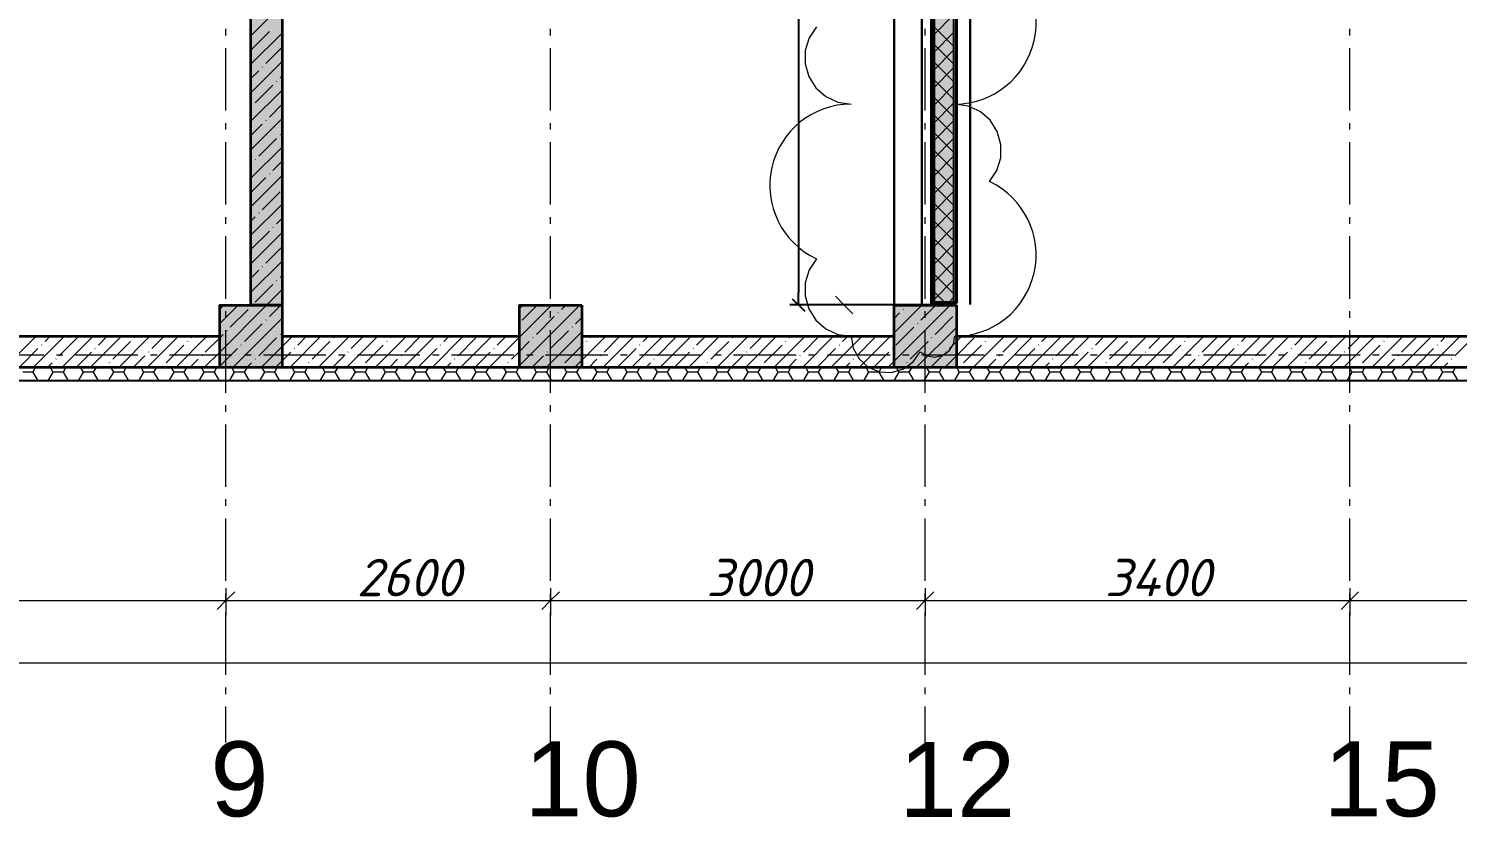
# Model space of a CAD drawing. Header units: millimetres. Extents: x -81576 to 1046824, y -248937 to 691537.
# Drawn here: x 111814 to 123257, y 532220 to 538534 of the extents above; entities that cross this region are included whole.
import ezdxf

# ---------------------------------------------------------------- set-up
doc = ezdxf.new("R2010")
doc.units = ezdxf.units.MM
for name, color, linetype, lineweight in [('0)', 6, 'Continuous', 30), ('0) расчет', 172, 'Continuous', 30), ('0) факт', 80, 'Continuous', 30), ('0.2) Шпаклевка подвала и баз и фин', 5, 'Continuous', 30)]:
    doc.layers.add(name, color=color, linetype=linetype, lineweight=lineweight)
doc.layers.add('PDF _Геометрия', color=7, linetype='Continuous', true_color=0x1d1d1d)
doc.layers.add('PDF _Сплошная заливка', color=7, linetype='Continuous', true_color=0xffffff)
doc.layers.add('PDF _Текст', color=7, linetype='Continuous')
doc.styles.add('PDF ArialMT', font='arial.ttf')
doc.styles.add('PDF ISOCPEUR Italic', font='isocpeui.ttf')
doc.styles.add('СПДС', font='isocpeur.ttf', dxfattribs={"width": 0.9})
doc.dimstyles.new('Размера А3', dxfattribs={"dimtxt": 200, "dimasz": 100, "dimexe": 70, "dimexo": 100, "dimgap": 20, "dimtad": 1, "dimdec": 0, "dimrnd": 10, "dimzin": 0, "dimdsep": 46, "dimtxsty": 'СПДС', "dimblk": 'ARROWHEAD_6', "dimcen": 1, "dimclrd": 256, "dimclre": 256, "dimclrt": 256, "dimazin": 0, "dimtfac": 1, "dimtdec": 0, "dimtmove": 2, "dimatfit": 3, "dimfxl": 1, "dimtolj": 1, "dimtzin": 0, "dimarcsym": 0})

# ---------------------------------------------------------------- blocks, each defined once
blk = doc.blocks.new('ARROWHEAD_6')
at = {"color": 0, "linetype": 'Continuous'}
for p, q in [((0, 0), (-1, 0)), ((-0.5, -0.5), (0.5, 0.5))]:
    blk.add_line(p, q, dxfattribs=at)
blk = doc.blocks.new('*D2400')
at = {"lineweight": -2, "transparency": 16777216}
for p, q in [((119144, 543322), (117910, 543322)), ((117980, 543222), (117980, 536422)), ((119144, 536322), (117910, 536322))]:
    blk.add_line(p, q, dxfattribs=at)
at = {"layer": 'Defpoints', "color": 0, "transparency": 16777216}
for p in [(119244, 543322), (117980, 536322), (119244, 536322)]:
    blk.add_point(p, dxfattribs=at)
at = {"lineweight": -2, "transparency": 16777216, "xscale": 100, "yscale": 100, "zscale": 100}
for p, rotation in [((117980, 543322), 90), ((117980, 536322), 270)]:
    blk.add_blockref('ARROWHEAD_6', p, dxfattribs=dict(at, rotation=rotation))
at = {"transparency": 16777216, "insert": (117860, 539822), "char_height": 200, "attachment_point": 5, "rotation": 90, "style": 'СПДС'}
blk.add_mtext('\\A1;7000', dxfattribs=at)

msp = doc.modelspace()

# ---------------------------------------------------------------- hatches: boundary and pattern name
at = {"layer": '0)', "transparency": 33554559}
for points in [[(119044.5, 536341.5), (119057, 536341.5), (119057, 543301.5), (119044.5, 543301.5)], [(119057, 536341.5), (119069.5, 536341.5), (119069.5, 543301.5), (119057, 543301.5)], [(119219.5, 536341.5), (119219.5, 543301.5), (119069.5, 543301.5), (119069.5, 536341.5)], [(119232, 536341.5), (119232, 543301.5), (119219.5, 543301.5), (119219.5, 536341.5)], [(119244.5, 536341.5), (119244.5, 543301.5), (119232, 543301.5), (119232, 536341.5)]]:
    msp.add_hatch(color=256, dxfattribs=at).paths.add_polyline_path(points)
at = {"layer": 'PDF _Сплошная заливка', "true_color": 0x636466, "transparency": 33554559}
for points in [[(113844.5, 536321.5), (113844.5, 543321.5), (113594.5, 543321.5), (113594.5, 536321.5)], [(113344.5, 535821.5), (113844.5, 535821.5), (113844.5, 536321.5), (113344.5, 536321.5)], [(115744.5, 535821.5), (116244.5, 535821.5), (116244.5, 536321.5), (115744.5, 536321.5)], [(118744.5, 535821.5), (119244.5, 535821.5), (119244.5, 536321.5), (118744.5, 536321.5)]]:
    msp.add_hatch(color=251, dxfattribs=at).paths.add_polyline_path(points)

# ---------------------------------------------------------------- linework, layer by layer
at = {"layer": '0)', "lineweight": 40}
msp.add_lwpolyline([(119044.5, 543301.5), (119244.5, 543301.5), (119244.5, 536341.5), (119044.5, 536341.5)], close=True, dxfattribs=at)
at = {"layer": '0)', "lineweight": 9}
for points in [[(119057, 543301.5), (119057, 536341.5)], [(119069.5, 543301.5), (119069.5, 536341.5)], [(119219.5, 543301.5), (119219.5, 536341.5)], [(119232, 543301.5), (119232, 536341.5)]]:
    msp.add_lwpolyline(points, dxfattribs=at)
at = {"layer": '0) расчет'}
msp.add_lwpolyline([(118744.5, 543321.5), (118744.5, 536321.5)], dxfattribs=at)
at = {"layer": '0) расчет', "color": 1, "lineweight": 9}
msp.add_lwpolyline([(118123.5, 538549.3), (118064.6, 538460.6), (118033.3, 538358.8), (118032.2, 538252.3), (118061.3, 538149.8), (118118.3, 538059.8), (118198.4, 537989.7), (118295.2, 537945.1), (118400.6, 537929.9, 0.8010892), (118123.5, 536691), (118064.6, 536602.2), (118033.3, 536500.4), (118032.2, 536393.9), (118061.3, 536291.5), (118118.3, 536201.5), (118198.4, 536131.3), (118295.2, 536086.8), (118400.6, 536071.5), (118417, 535975.1), (118464.5, 535889.6), (118537.6, 535824.6), (118628.1, 535787.6), (118725.7, 535782.6), (118819.5, 535810.2), (118898.9, 535867.4), (118954.8, 535947.6), (119009.3, 535915.1), (119071.9, 535905.4), (119133.6, 535919.7), (119185.4, 535956.2), (119219.9, 536009.3), (119232, 536071.5, 0.8010892), (119509, 537310.4), (119567.9, 537399.2), (119599.2, 537501), (119600.4, 537607.5), (119571.3, 537709.9), (119514.3, 537799.9), (119434.1, 537870.1), (119337.4, 537914.6), (119232, 537929.9, 0.8010892), (119509, 539168.8)], format="xyb", dxfattribs=at)
at = {"layer": '0) факт'}
msp.add_lwpolyline([(118744.5, 543321.5), (118744.5, 536321.5)], dxfattribs=at)
at = {"layer": '0.2) Шпаклевка подвала и баз и фин'}
for points in [[(118966.8, 543321.5), (118966.8, 536321.5)], [(119354.5, 543325.5), (119354.5, 536325.5)]]:
    msp.add_lwpolyline(points, dxfattribs=at)
at = {"layer": 'PDF _Геометрия', "color": 7, "lineweight": 13}
for points in [[(175144.5, 535711.5), (96494.5, 535711.5), (96384.5, 535711.5), (96384.5, 585471.6), (96384.5, 585581.6), (122494.5, 585581.6), (122604.5, 585581.6), (122604.5, 547331.5), (173334.5, 547331.5)], [(96392.5, 555781.6), (96392.5, 535719.5), (175144.5, 535719.5)]]:
    msp.add_lwpolyline(points, dxfattribs=at)
at = {"layer": 'PDF _Геометрия', "color": 7, "lineweight": 9}
for points in [[(96492.5, 555781.6), (96492.5, 535819.5), (175144.5, 535819.5)], [(96494.5, 555781.6), (96494.5, 535821.5), (175144.5, 535821.5)], [(113394.5, 538478.2), (113394.5, 538531.1)], [(115994.5, 538478.2), (115994.5, 538531.1)], [(118994.5, 538478.2), (118994.5, 538531.1)], [(122394.5, 538478.2), (122394.5, 538531.1)], [(113394.5, 537878.2), (113394.5, 538378.2)], [(115994.5, 537878.2), (115994.5, 538378.2)], [(118994.5, 537878.2), (118994.5, 538378.2)], [(122394.5, 537878.2), (122394.5, 538378.2)], [(113394.5, 537725.3), (113394.5, 537778.2)], [(115994.5, 537725.3), (115994.5, 537778.2)], [(118994.5, 537725.3), (118994.5, 537778.2)], [(122394.5, 537725.3), (122394.5, 537778.2)], [(113394.5, 537125.3), (113394.5, 537625.3)], [(115994.5, 537125.3), (115994.5, 537625.3)], [(118994.5, 537125.3), (118994.5, 537625.3)], [(122394.5, 537125.3), (122394.5, 537625.3)], [(113394.5, 536972.4), (113394.5, 537025.3)], [(115994.5, 536972.4), (115994.5, 537025.3)], [(118994.5, 536972.4), (118994.5, 537025.3)], [(122394.5, 536972.4), (122394.5, 537025.3)], [(113394.5, 536372.4), (113394.5, 536872.4)], [(115994.5, 536372.4), (115994.5, 536872.4)], [(118994.5, 536372.4), (118994.5, 536872.4)], [(122394.5, 536372.4), (122394.5, 536872.4)], [(118275.7, 536391.5), (118345.7, 536321.5), (118415.7, 536251.5)], [(113394.5, 536219.5), (113394.5, 536272.4)], [(115994.5, 536219.5), (115994.5, 536272.4)], [(118744.5, 536321.5), (118345.7, 536321.5), (118225.7, 536321.5)], [(118994.5, 536219.5), (118994.5, 536272.4)], [(122394.5, 536219.5), (122394.5, 536272.4)], [(113394.5, 535619.5), (113394.5, 536119.5)], [(115994.5, 535619.5), (115994.5, 536119.5)], [(118994.5, 535619.5), (118994.5, 536119.5)], [(122394.5, 535619.5), (122394.5, 536119.5)], [(111936.5, 535921.5), (111436.5, 535921.5)], [(112089.4, 535921.5), (112036.5, 535921.5)], [(112689.4, 535921.5), (112189.4, 535921.5)], [(112842.4, 535921.5), (112789.4, 535921.5)], [(113442.4, 535921.5), (112942.4, 535921.5)], [(113595.3, 535921.5), (113542.4, 535921.5)], [(114195.3, 535921.5), (113695.3, 535921.5)], [(114348.2, 535921.5), (114295.3, 535921.5)], [(114948.2, 535921.5), (114448.2, 535921.5)], [(115101.1, 535921.5), (115048.2, 535921.5)], [(115701.1, 535921.5), (115201.1, 535921.5)], [(115854, 535921.5), (115801.1, 535921.5)], [(116454, 535921.5), (115954, 535921.5)], [(116606.9, 535921.5), (116554, 535921.5)], [(117206.9, 535921.5), (116706.9, 535921.5)], [(117359.9, 535921.5), (117306.9, 535921.5)], [(117959.9, 535921.5), (117459.9, 535921.5)], [(118112.8, 535921.5), (118059.9, 535921.5)], [(118712.8, 535921.5), (118212.8, 535921.5)], [(118865.7, 535921.5), (118812.8, 535921.5)], [(119465.7, 535921.5), (118965.7, 535921.5)], [(119618.6, 535921.5), (119565.7, 535921.5)], [(120218.6, 535921.5), (119718.6, 535921.5)], [(120371.5, 535921.5), (120318.6, 535921.5)], [(120971.5, 535921.5), (120471.5, 535921.5)], [(121124.4, 535921.5), (121071.5, 535921.5)], [(121724.4, 535921.5), (121224.4, 535921.5)], [(121877.4, 535921.5), (121824.4, 535921.5)], [(122477.4, 535921.5), (121977.4, 535921.5)], [(122630.3, 535921.5), (122577.4, 535921.5)], [(123230.3, 535921.5), (122730.3, 535921.5)], [(113394.5, 535466.5), (113394.5, 535519.5)], [(115994.5, 535466.5), (115994.5, 535519.5)], [(118994.5, 535466.5), (118994.5, 535519.5)], [(122394.5, 535466.5), (122394.5, 535519.5)], [(113394.5, 534866.5), (113394.5, 535366.5)], [(115994.5, 534866.5), (115994.5, 535366.5)], [(118994.5, 534866.5), (118994.5, 535366.5)], [(122394.5, 534866.5), (122394.5, 535366.5)], [(113394.5, 534713.6), (113394.5, 534766.5)], [(115994.5, 534713.6), (115994.5, 534766.5)], [(118994.5, 534713.6), (118994.5, 534766.5)], [(122394.5, 534713.6), (122394.5, 534766.5)], [(113394.5, 534113.6), (113394.5, 534613.6)], [(115994.5, 534113.6), (115994.5, 534613.6)], [(118994.5, 534113.6), (118994.5, 534613.6)], [(122394.5, 534113.6), (122394.5, 534613.6)], [(113394.5, 534054.5), (113394.5, 533955.5), (113394.5, 533835.5)], [(115994.5, 534054.5), (115994.5, 533955.5), (115994.5, 533835.5)], [(118994.5, 534054.5), (118994.5, 533955.5), (118994.5, 533835.5)], [(122394.5, 534054.5), (122394.5, 533955.5), (122394.5, 533835.5)], [(96474.5, 533955.5), (98944.5, 533955.5), (100894.5, 533955.5), (104394.5, 533955.5), (108794.5, 533955.5), (113394.5, 533955.5), (115994.5, 533955.5), (118994.5, 533955.5), (122394.5, 533955.5), (124994.5, 533955.5), (127994.5, 533955.5), (133994.5, 533955.5)], [(113464.5, 534025.5), (113394.5, 533955.5), (113324.5, 533885.5)], [(113394.5, 533960.7), (113394.5, 534013.6)], [(116064.5, 534025.5), (115994.5, 533955.5), (115924.5, 533885.5)], [(115994.5, 533960.7), (115994.5, 534013.6)], [(119064.5, 534025.5), (118994.5, 533955.5), (118924.5, 533885.5)], [(118994.5, 533960.7), (118994.5, 534013.6)], [(122464.5, 534025.5), (122394.5, 533955.5), (122324.5, 533885.5)], [(122394.5, 533960.7), (122394.5, 534013.6)], [(113394.5, 533360.7), (113394.5, 533860.7)], [(115994.5, 533360.7), (115994.5, 533860.7)], [(118994.5, 533360.7), (118994.5, 533860.7)], [(122394.5, 533360.7), (122394.5, 533860.7)], [(96474.5, 533457.4), (200214.5, 533457.4)], [(113394.5, 533207.8), (113394.5, 533260.7)], [(115994.5, 533207.8), (115994.5, 533260.7)], [(118994.5, 533207.8), (118994.5, 533260.7)], [(122394.5, 533207.8), (122394.5, 533260.7)], [(113394.5, 532820.1), (113394.5, 533107.8)], [(115994.5, 532820.1), (115994.5, 533107.8)], [(118994.5, 532820.1), (118994.5, 533107.8)], [(122394.5, 532820.1), (122394.5, 533107.8)]]:
    msp.add_lwpolyline(points, dxfattribs=at)
at = {"layer": 'PDF _Геометрия', "color": 7, "lineweight": 35}
for points in [[(175144.5, 535821.5), (104369.5, 535821.5), (96744.5, 535821.5), (96494.5, 535821.5), (96494.5, 543571.5), (96494.5, 546721.5), (96494.5, 547221.5), (96494.5, 547271.5), (96494.5, 547771.5), (96494.5, 555781.6)], [(109844.5, 536071.5), (113344.5, 536071.5)], [(113844.5, 536071.5), (115744.5, 536071.5)], [(116244.5, 536071.5), (118744.5, 536071.5)], [(119244.5, 536071.5), (124744.5, 536071.5)]]:
    msp.add_lwpolyline(points, dxfattribs=at)
for points in [[(113844.5, 536321.5), (113594.5, 536321.5), (113594.5, 543321.5), (113844.5, 543321.5)], [(113844.5, 536321.5), (113844.5, 535821.5), (113344.5, 535821.5), (113344.5, 536321.5)], [(116244.5, 536321.5), (116244.5, 535821.5), (115744.5, 535821.5), (115744.5, 536321.5)], [(119244.5, 536321.5), (119244.5, 535821.5), (118744.5, 535821.5), (118744.5, 536321.5)]]:
    msp.add_lwpolyline(points, close=True, dxfattribs=at)
at = {"layer": 'PDF _Геометрия', "lineweight": 9}
for points in [[(113844.5, 538726.5), (113594.5, 538476.5)], [(119219.5, 538640.8), (119069.5, 538490.8)], [(113844.5, 538498.4), (113594.5, 538248.4)], [(113742.4, 538510.3), (113599.8, 538367.8)], [(119069.5, 538545.9), (119219.5, 538395.9)], [(119219.5, 538499.4), (119069.5, 538349.4)], [(113844.5, 538384.3), (113713.8, 538253.7)], [(119069.5, 538404.4), (119219.5, 538254.4)], [(113844.5, 538270.3), (113594.5, 538020.3)], [(119219.5, 538357.9), (119069.5, 538207.9)], [(113656.8, 538196.7), (113594.5, 538134.3)], [(113687.7, 538227.6), (113685.3, 538225.2)], [(113844.5, 538156.2), (113827.9, 538139.7)], [(119069.5, 538263), (119219.5, 538113)], [(119219.5, 538216.5), (119069.5, 538066.5)], [(113844.5, 538042.2), (113594.5, 537792.2)], [(113770.9, 538082.6), (113628.3, 537940.1)], [(113801.8, 538113.5), (113799.4, 538111.2)], [(119069.5, 538121.6), (119219.5, 537971.6)], [(119219.5, 538075.1), (119069.5, 537925.1)], [(113844.5, 537928.1), (113742.4, 537826)], [(119069.5, 537980.2), (119219.5, 537830.2)], [(119219.5, 537933.7), (119069.5, 537783.7)], [(113844.5, 537814.1), (113594.5, 537564.1)], [(113602.2, 537913.9), (113599.8, 537911.6)], [(119069.5, 537838.8), (119219.5, 537688.8)], [(113685.3, 537769), (113594.5, 537678.1)], [(113716.2, 537799.9), (113713.8, 537797.5)], [(119219.5, 537792.2), (119069.5, 537642.2)], [(113844.5, 537586), (113594.5, 537336)], [(113799.4, 537655), (113656.8, 537512.4)], [(113830.3, 537685.8), (113827.9, 537683.5)], [(119069.5, 537697.3), (119219.5, 537547.3)], [(119219.5, 537650.8), (119069.5, 537500.8)], [(113630.7, 537486.3), (113628.3, 537483.9)], [(113844.5, 537471.9), (113770.9, 537398.4)], [(119069.5, 537555.9), (119219.5, 537405.9)], [(119219.5, 537509.4), (119069.5, 537359.4)], [(113599.8, 537455.4), (113594.5, 537450)], [(113844.5, 537357.9), (113594.5, 537107.9)], [(113744.7, 537372.2), (113742.4, 537369.8)], [(119069.5, 537414.5), (119219.5, 537264.5)], [(119219.5, 537368), (119069.5, 537218)], [(113713.8, 537341.3), (113594.5, 537221.9)], [(119069.5, 537273.1), (119219.5, 537123.1)], [(113844.5, 537129.8), (113594.5, 536879.8)], [(113827.9, 537227.3), (113685.3, 537084.7)], [(119219.5, 537226.6), (119069.5, 537076.6)], [(119069.5, 537131.6), (119219.5, 536981.6)], [(113628.3, 537027.7), (113594.5, 536993.8)], [(113659.2, 537058.6), (113656.8, 537056.2)], [(113844.5, 537015.7), (113799.4, 536970.7)], [(119219.5, 537085.1), (119069.5, 536935.1)], [(113844.5, 536901.7), (113594.5, 536651.7)], [(113742.4, 536913.6), (113599.8, 536771.1)], [(113773.2, 536944.5), (113770.9, 536942.2)], [(119069.5, 536990.2), (119219.5, 536840.2)], [(119219.5, 536943.7), (119069.5, 536793.7)], [(113844.5, 536787.7), (113713.8, 536657)], [(119069.5, 536848.8), (119219.5, 536698.8)], [(119219.5, 536802.3), (119069.5, 536652.3)], [(113844.5, 536673.6), (113594.5, 536423.6)], [(119069.5, 536707.4), (119219.5, 536557.4)], [(113656.8, 536600), (113594.5, 536537.7)], [(113687.7, 536630.9), (113685.3, 536628.5)], [(113844.5, 536559.6), (113827.9, 536543)], [(119219.5, 536660.9), (119069.5, 536510.9)], [(119069.5, 536566), (119219.5, 536416)], [(113844.5, 536445.5), (113720.5, 536321.5), (113344.5, 535945.5), (113220.5, 535821.5)], [(113770.9, 536486), (113628.3, 536343.4)], [(113801.8, 536516.8), (113799.4, 536514.5)], [(119219.5, 536519.5), (119069.5, 536369.5)], [(113844.5, 536331.5), (113834.6, 536321.5), (113742.4, 536229.3)], [(119069.5, 536424.5), (119152.5, 536341.5)], [(119219.5, 536378), (119183, 536341.5)], [(113492.4, 536321.5), (113344.5, 536173.6)], [(113378.4, 536321.5), (113344.5, 536287.7)], [(113571.3, 536286.4), (113428.7, 536143.8)], [(113844.5, 536217.4), (113448.6, 535821.5)], [(113602.2, 536317.3), (113599.8, 536314.9)], [(116001.5, 536321.5), (115744.5, 536064.5), (115501.5, 535821.5)], [(116229.6, 536321.5), (115744.5, 535836.4), (115729.6, 535821.5)], [(115773.4, 536321.5), (115744.5, 536292.6)], [(115887.4, 536321.5), (115766.7, 536200.8)], [(116023.3, 536229.3), (115880.8, 536086.8)], [(116054.2, 536260.2), (116051.9, 536257.9)], [(116115.5, 536321.5), (116080.4, 536286.4)], [(116244.5, 536222.4), (116194.4, 536172.3)], [(119194.9, 536321.5), (118744.5, 535871.1), (118694.9, 535821.5)], [(118966.8, 536321.5), (118744.5, 536099.2)], [(118789, 536257.9), (118744.5, 536213.3)], [(118819.9, 536288.7), (118817.6, 536286.4)], [(118852.7, 536321.5), (118846.1, 536314.9)], [(119080.8, 536321.5), (118960.1, 536200.8)], [(119216.7, 536229.3), (119074.2, 536086.8)], [(113402.6, 536117.7), (113400.2, 536115.3)], [(113685.3, 536172.3), (113542.8, 536029.8)], [(113716.2, 536203.2), (113713.8, 536200.8)], [(116244.5, 536108.3), (115957.7, 535821.5)], [(116137.4, 536115.3), (115994.8, 535972.7)], [(116168.3, 536146.2), (116165.9, 536143.8)], [(118903.1, 536143.8), (118760.5, 536001.2)], [(119244.5, 536143), (118923, 535821.5)], [(118934, 536174.7), (118931.6, 536172.3)], [(111873.8, 536071.5), (111623.8, 535821.5)], [(112101.9, 536071.5), (111851.9, 535821.5)], [(111919.9, 536003.6), (111917.6, 536001.2)], [(111987.9, 536071.5), (111946.1, 536029.8)], [(112202.7, 536058.3), (112060.1, 535915.7)], [(112330, 536071.5), (112080, 535821.5)], [(112558.1, 536071.5), (112308.1, 535821.5)], [(112444.1, 536071.5), (112373.8, 536001.2)], [(112630.4, 536029.8), (112487.8, 535887.2)], [(112786.2, 536071.5), (112536.2, 535821.5)], [(112661.3, 536060.6), (112658.9, 536058.3)], [(113014.3, 536071.5), (112764.3, 535821.5)], [(112900.3, 536071.5), (112801.5, 535972.7)], [(113058.1, 536001.2), (112915.5, 535858.7)], [(113242.4, 536071.5), (112992.4, 535821.5)], [(113088.9, 536032.1), (113086.6, 536029.8)], [(113128.4, 536071.5), (113115.1, 536058.3)], [(113371.7, 536086.8), (113344.5, 536059.6), (113229.1, 535944.2)], [(113516.6, 536003.6), (113514.3, 536001.2)], [(113799.4, 536058.3), (113656.8, 535915.7)], [(113926.7, 536071.5), (113844.5, 535989.3), (113676.7, 535821.5)], [(113830.3, 536089.2), (113827.9, 536086.8)], [(114154.8, 536071.5), (113904.8, 535821.5)], [(114040.8, 536071.5), (113970.5, 536001.2)], [(114227.1, 536029.8), (114084.5, 535887.2)], [(114382.9, 536071.5), (114132.9, 535821.5)], [(114258, 536060.6), (114255.6, 536058.3)], [(114611, 536071.5), (114361, 535821.5)], [(114496.9, 536071.5), (114398.1, 535972.7)], [(114654.8, 536001.2), (114512.2, 535858.7)], [(114839.1, 536071.5), (114589.1, 535821.5)], [(114685.6, 536032.1), (114683.3, 536029.8)], [(114725, 536071.5), (114711.8, 536058.3)], [(115067.2, 536071.5), (114817.2, 535821.5)], [(114953.1, 536071.5), (114825.8, 535944.2)], [(115295.3, 536071.5), (115045.3, 535821.5)], [(115113.3, 536003.6), (115111, 536001.2)], [(115181.2, 536071.5), (115139.5, 536029.8)], [(115396.1, 536058.3), (115253.5, 535915.7)], [(115523.4, 536071.5), (115273.4, 535821.5)], [(115637.4, 536071.5), (115567.1, 536001.2)], [(115823.8, 536029.8), (115744.5, 535950.5), (115681.2, 535887.2)], [(115854.6, 536060.6), (115852.3, 536058.3)], [(116251.4, 536001.2), (116244.5, 535994.3), (116108.9, 535858.7)], [(116435.8, 536071.5), (116244.5, 535880.2), (116185.8, 535821.5)], [(116282.3, 536032.1), (116280, 536029.8)], [(116321.7, 536071.5), (116308.5, 536058.3)], [(116663.9, 536071.5), (116413.9, 535821.5)], [(116549.8, 536071.5), (116422.5, 535944.2)], [(116892, 536071.5), (116642, 535821.5)], [(116710, 536003.6), (116707.6, 536001.2)], [(116777.9, 536071.5), (116736.2, 536029.8)], [(116992.8, 536058.3), (116850.2, 535915.7)], [(117120.1, 536071.5), (116870.1, 535821.5)], [(117348.2, 536071.5), (117098.2, 535821.5)], [(117234.1, 536071.5), (117163.8, 536001.2)], [(117420.5, 536029.8), (117277.9, 535887.2)], [(117576.3, 536071.5), (117326.3, 535821.5)], [(117451.3, 536060.6), (117449, 536058.3)], [(117804.4, 536071.5), (117554.4, 535821.5)], [(117690.3, 536071.5), (117591.5, 535972.7)], [(117848.1, 536001.2), (117705.6, 535858.7)], [(118032.5, 536071.5), (117782.5, 535821.5)], [(117879, 536032.1), (117876.6, 536029.8)], [(117918.4, 536071.5), (117905.2, 536058.3)], [(118260.6, 536071.5), (118010.6, 535821.5)], [(118146.5, 536071.5), (118019.2, 535944.2)], [(118488.7, 536071.5), (118238.7, 535821.5)], [(118306.7, 536003.6), (118304.3, 536001.2)], [(118374.6, 536071.5), (118332.8, 536029.8)], [(118589.5, 536058.3), (118446.9, 535915.7)], [(118716.8, 536071.5), (118466.8, 535821.5)], [(119017.1, 536029.8), (118874.6, 535887.2)], [(119048, 536060.6), (119045.7, 536058.3)], [(119401.1, 536071.5), (119244.5, 535914.9), (119151.1, 535821.5)], [(119287, 536071.5), (119244.5, 536029), (119188.2, 535972.7)], [(119444.8, 536001.2), (119302.3, 535858.7)], [(119629.2, 536071.5), (119379.2, 535821.5)], [(119475.7, 536032.1), (119473.3, 536029.8)], [(119515.1, 536071.5), (119501.9, 536058.3)], [(119857.3, 536071.5), (119607.3, 535821.5)], [(119743.2, 536071.5), (119615.9, 535944.2)], [(120085.4, 536071.5), (119835.4, 535821.5)], [(119903.4, 536003.6), (119901, 536001.2)], [(119971.3, 536071.5), (119929.5, 536029.8)], [(120186.1, 536058.3), (120043.6, 535915.7)], [(120313.5, 536071.5), (120063.5, 535821.5)], [(120541.6, 536071.5), (120291.6, 535821.5)], [(120427.5, 536071.5), (120357.2, 536001.2)], [(120613.8, 536029.8), (120471.3, 535887.2)], [(120769.7, 536071.5), (120519.7, 535821.5)], [(120644.7, 536060.6), (120642.3, 536058.3)], [(120997.8, 536071.5), (120747.8, 535821.5)], [(120883.7, 536071.5), (120784.9, 535972.7)], [(121041.5, 536001.2), (120899, 535858.7)], [(121225.9, 536071.5), (120975.9, 535821.5)], [(121072.4, 536032.1), (121070, 536029.8)], [(121111.8, 536071.5), (121098.5, 536058.3)], [(121454, 536071.5), (121204, 535821.5)], [(121339.9, 536071.5), (121212.6, 535944.2)], [(121682.1, 536071.5), (121432.1, 535821.5)], [(121500.1, 536003.6), (121497.7, 536001.2)], [(121568, 536071.5), (121526.2, 536029.8)], [(121782.8, 536058.3), (121640.3, 535915.7)], [(121910.2, 536071.5), (121660.2, 535821.5)], [(122138.3, 536071.5), (121888.3, 535821.5)], [(122024.2, 536071.5), (121953.9, 536001.2)], [(122210.5, 536029.8), (122068, 535887.2)], [(122366.4, 536071.5), (122116.4, 535821.5)], [(122241.4, 536060.6), (122239, 536058.3)], [(122594.5, 536071.5), (122344.5, 535821.5)], [(122480.4, 536071.5), (122381.6, 535972.7)], [(122638.2, 536001.2), (122495.6, 535858.7)], [(122822.5, 536071.5), (122572.5, 535821.5)], [(122669.1, 536032.1), (122666.7, 536029.8)], [(122708.5, 536071.5), (122695.2, 536058.3)], [(123050.6, 536071.5), (122800.6, 535821.5)], [(122936.6, 536071.5), (122809.3, 535944.2)], [(123278.7, 536071.5), (123028.7, 535821.5)], [(123096.8, 536003.6), (123094.4, 536001.2)], [(123164.7, 536071.5), (123122.9, 536029.8)], [(123379.5, 536058.3), (123237, 535915.7)], [(111889.1, 535972.7), (111746.5, 535830.2)], [(112034, 535889.6), (112031.6, 535887.2)], [(112316.7, 535944.2), (112194.1, 535821.5)], [(112347.6, 535975.1), (112345.3, 535972.7)], [(112744.4, 535915.7), (112650.3, 535821.5)], [(112775.3, 535946.6), (112772.9, 535944.2)], [(113172.1, 535887.2), (113106.5, 535821.5)], [(113203, 535918.1), (113200.6, 535915.7)], [(113485.7, 535972.7), (113344.5, 535831.5)], [(113630.7, 535889.6), (113628.3, 535887.2)], [(113913.4, 535944.2), (113844.5, 535875.3), (113790.8, 535821.5)], [(113944.3, 535975.1), (113941.9, 535972.7)], [(114341.1, 535915.7), (114246.9, 535821.5)], [(114372, 535946.6), (114369.6, 535944.2)], [(114768.8, 535887.2), (114703.1, 535821.5)], [(114799.7, 535918.1), (114797.3, 535915.7)], [(115082.4, 535972.7), (114939.9, 535830.2)], [(115227.4, 535889.6), (115225, 535887.2)], [(115510.1, 535944.2), (115387.4, 535821.5)], [(115541, 535975.1), (115538.6, 535972.7)], [(115937.8, 535915.7), (115843.6, 535821.5)], [(115968.7, 535946.6), (115966.3, 535944.2)], [(116365.5, 535887.2), (116299.8, 535821.5)], [(116396.4, 535918.1), (116394, 535915.7)], [(116679.1, 535972.7), (116536.6, 535830.2)], [(116824.1, 535889.6), (116821.7, 535887.2)], [(117106.8, 535944.2), (116984.1, 535821.5)], [(117137.7, 535975.1), (117135.3, 535972.7)], [(117534.5, 535915.7), (117440.3, 535821.5)], [(117565.4, 535946.6), (117563, 535944.2)], [(117962.2, 535887.2), (117896.5, 535821.5)], [(117993.1, 535918.1), (117990.7, 535915.7)], [(118275.8, 535972.7), (118133.3, 535830.2)], [(118420.8, 535889.6), (118418.4, 535887.2)], [(118703.5, 535944.2), (118580.8, 535821.5)], [(118734.4, 535975.1), (118732, 535972.7)], [(119131.2, 535915.7), (119037, 535821.5)], [(119162.1, 535946.6), (119159.7, 535944.2)], [(119558.9, 535887.2), (119493.2, 535821.5)], [(119589.8, 535918.1), (119587.4, 535915.7)], [(119872.5, 535972.7), (119729.9, 535830.2)], [(120017.4, 535889.6), (120015.1, 535887.2)], [(120300.2, 535944.2), (120177.5, 535821.5)], [(120331.1, 535975.1), (120328.7, 535972.7)], [(120727.9, 535915.7), (120633.7, 535821.5)], [(120758.8, 535946.6), (120756.4, 535944.2)], [(121155.6, 535887.2), (121089.9, 535821.5)], [(121186.4, 535918.1), (121184.1, 535915.7)], [(121469.2, 535972.7), (121326.6, 535830.2)], [(121614.1, 535889.6), (121611.8, 535887.2)], [(121896.9, 535944.2), (121774.2, 535821.5)], [(121927.8, 535975.1), (121925.4, 535972.7)], [(122324.6, 535915.7), (122230.4, 535821.5)], [(122355.5, 535946.6), (122353.1, 535944.2)], [(122752.3, 535887.2), (122686.6, 535821.5)], [(122783.1, 535918.1), (122780.8, 535915.7)], [(123065.9, 535972.7), (122923.3, 535830.2)], [(123210.8, 535889.6), (123208.5, 535887.2)], [(111847.7, 535785), (111767, 535785)], [(111867.6, 535819.5), (111847.7, 535785)], [(111847.7, 535785), (111885.4, 535719.5)], [(112003.1, 535858.7), (111966, 535821.5)], [(112009, 535785), (111971.2, 535719.5)], [(111989, 535819.5), (112009, 535785)], [(112089.6, 535785), (112009, 535785)], [(112109.6, 535819.5), (112089.6, 535785)], [(112089.6, 535785), (112127.4, 535719.5)], [(112250.9, 535785), (112213.1, 535719.5)], [(112230.9, 535819.5), (112250.9, 535785)], [(112331.5, 535785), (112250.9, 535785)], [(112351.5, 535819.5), (112331.5, 535785)], [(112331.5, 535785), (112369.3, 535719.5)], [(112430.8, 535830.2), (112422.2, 535821.5)], [(112492.8, 535785), (112455.1, 535719.5)], [(112461.7, 535861.1), (112459.3, 535858.7)], [(112472.9, 535819.5), (112492.8, 535785)], [(112573.5, 535785), (112492.8, 535785)], [(112593.4, 535819.5), (112573.5, 535785)], [(112573.5, 535785), (112611.2, 535719.5)], [(112734.8, 535785), (112697, 535719.5)], [(112714.8, 535819.5), (112734.8, 535785)], [(112815.4, 535785), (112734.8, 535785)], [(112835.4, 535819.5), (112815.4, 535785)], [(112815.4, 535785), (112853.2, 535719.5)], [(112889.4, 535832.5), (112887, 535830.2)], [(112976.7, 535785), (112938.9, 535719.5)], [(112956.7, 535819.5), (112976.7, 535785)], [(113057.3, 535785), (112976.7, 535785)], [(113077.3, 535819.5), (113057.3, 535785)], [(113057.3, 535785), (113095.1, 535719.5)], [(113218.6, 535785), (113180.9, 535719.5)], [(113198.7, 535819.5), (113218.6, 535785)], [(113299.3, 535785), (113218.6, 535785)], [(113319.2, 535819.5), (113299.3, 535785)], [(113299.3, 535785), (113337, 535719.5)], [(113460.6, 535785), (113422.8, 535719.5)], [(113440.6, 535819.5), (113460.6, 535785)], [(113541.2, 535785), (113460.6, 535785)], [(113561.2, 535819.5), (113541.2, 535785)], [(113541.2, 535785), (113579, 535719.5)], [(113599.8, 535858.7), (113562.7, 535821.5)], [(113702.5, 535785), (113664.7, 535719.5)], [(113682.5, 535819.5), (113702.5, 535785)], [(113783.1, 535785), (113702.5, 535785)], [(113803.1, 535819.5), (113783.1, 535785)], [(113783.1, 535785), (113820.9, 535719.5)], [(113944.4, 535785), (113906.7, 535719.5)], [(113924.5, 535819.5), (113944.4, 535785)], [(114025.1, 535785), (113944.4, 535785)], [(114027.5, 535830.2), (114018.8, 535821.5)], [(114045, 535819.5), (114025.1, 535785)], [(114025.1, 535785), (114062.9, 535719.5)], [(114058.4, 535861.1), (114056, 535858.7)], [(114186.4, 535785), (114148.6, 535719.5)], [(114166.4, 535819.5), (114186.4, 535785)], [(114267, 535785), (114186.4, 535785)], [(114287, 535819.5), (114267, 535785)], [(114267, 535785), (114304.8, 535719.5)], [(114428.3, 535785), (114390.5, 535719.5)], [(114408.3, 535819.5), (114428.3, 535785)], [(114509, 535785), (114428.3, 535785)], [(114486.1, 535832.5), (114483.7, 535830.2)], [(114528.9, 535819.5), (114509, 535785)], [(114509, 535785), (114546.7, 535719.5)], [(114670.2, 535785), (114632.5, 535719.5)], [(114650.3, 535819.5), (114670.2, 535785)], [(114750.9, 535785), (114670.2, 535785)], [(114770.9, 535819.5), (114750.9, 535785)], [(114750.9, 535785), (114788.7, 535719.5)], [(114912.2, 535785), (114874.4, 535719.5)], [(114892.2, 535819.5), (114912.2, 535785)], [(114992.8, 535785), (114912.2, 535785)], [(115012.8, 535819.5), (114992.8, 535785)], [(114992.8, 535785), (115030.6, 535719.5)], [(115154.1, 535785), (115116.3, 535719.5)], [(115134.1, 535819.5), (115154.1, 535785)], [(115234.8, 535785), (115154.1, 535785)], [(115196.5, 535858.7), (115159.3, 535821.5)], [(115254.7, 535819.5), (115234.8, 535785)], [(115234.8, 535785), (115272.5, 535719.5)], [(115396, 535785), (115358.3, 535719.5)], [(115376.1, 535819.5), (115396, 535785)], [(115476.7, 535785), (115396.1, 535785)], [(115496.7, 535819.5), (115476.7, 535785)], [(115476.7, 535785), (115514.5, 535719.5)], [(115638, 535785), (115600.2, 535719.5)], [(115624.2, 535830.2), (115615.5, 535821.5)], [(115618, 535819.5), (115638, 535785)], [(115718.6, 535785), (115638, 535785)], [(115655.1, 535861.1), (115652.7, 535858.7)], [(115738.6, 535819.5), (115718.6, 535785)], [(115718.6, 535785), (115756.4, 535719.5)], [(115879.9, 535785), (115842.1, 535719.5)], [(115860, 535819.5), (115879.9, 535785)], [(115960.6, 535785), (115879.9, 535785)], [(115980.5, 535819.5), (115960.6, 535785)], [(115960.6, 535785), (115998.3, 535719.5)], [(116082.7, 535832.5), (116080.4, 535830.2)], [(116121.9, 535785), (116084.1, 535719.5)], [(116101.9, 535819.5), (116121.9, 535785)], [(116202.5, 535785), (116121.9, 535785)], [(116222.5, 535819.5), (116202.5, 535785)], [(116202.5, 535785), (116240.3, 535719.5)], [(116363.8, 535785), (116326, 535719.5)], [(116343.8, 535819.5), (116363.8, 535785)], [(116444.4, 535785), (116363.8, 535785)], [(116464.4, 535819.5), (116444.4, 535785)], [(116444.4, 535785), (116482.2, 535719.5)], [(116605.7, 535785), (116568, 535719.5)], [(116585.8, 535819.5), (116605.7, 535785)], [(116686.4, 535785), (116605.7, 535785)], [(116706.3, 535819.5), (116686.4, 535785)], [(116686.4, 535785), (116724.1, 535719.5)], [(116793.2, 535858.7), (116756, 535821.5)], [(116847.7, 535785), (116809.9, 535719.5)], [(116827.7, 535819.5), (116847.7, 535785)], [(116928.3, 535785), (116847.7, 535785)], [(116948.3, 535819.5), (116928.3, 535785)], [(116928.3, 535785), (116966.1, 535719.5)], [(117089.6, 535785), (117051.8, 535719.5)], [(117069.6, 535819.5), (117089.6, 535785)], [(117170.2, 535785), (117089.6, 535785)], [(117190.2, 535819.5), (117170.2, 535785)], [(117170.2, 535785), (117208, 535719.5)], [(117220.9, 535830.2), (117212.2, 535821.5)], [(117251.7, 535861.1), (117249.4, 535858.7)], [(117331.5, 535785), (117293.8, 535719.5)], [(117311.6, 535819.5), (117331.5, 535785)], [(117412.2, 535785), (117331.5, 535785)], [(117432.1, 535819.5), (117412.2, 535785)], [(117412.2, 535785), (117449.9, 535719.5)], [(117573.5, 535785), (117535.7, 535719.5)], [(117553.5, 535819.5), (117573.5, 535785)], [(117654.1, 535785), (117573.5, 535785)], [(117674.1, 535819.5), (117654.1, 535785)], [(117654.1, 535785), (117691.9, 535719.5)], [(117679.4, 535832.5), (117677.1, 535830.2)], [(117815.4, 535785), (117777.6, 535719.5)], [(117795.4, 535819.5), (117815.4, 535785)], [(117896, 535785), (117815.4, 535785)], [(117916, 535819.5), (117896, 535785)], [(117896, 535785), (117933.8, 535719.5)], [(118057.3, 535785), (118019.6, 535719.5)], [(118037.4, 535819.5), (118057.3, 535785)], [(118138, 535785), (118057.3, 535785)], [(118157.9, 535819.5), (118138, 535785)], [(118138, 535785), (118175.7, 535719.5)], [(118299.3, 535785), (118261.5, 535719.5)], [(118279.3, 535819.5), (118299.3, 535785)], [(118379.9, 535785), (118299.3, 535785)], [(118389.9, 535858.7), (118352.7, 535821.5)], [(118399.9, 535819.5), (118379.9, 535785)], [(118379.9, 535785), (118417.7, 535719.5)], [(118541.2, 535785), (118503.4, 535719.5)], [(118521.2, 535819.5), (118541.2, 535785)], [(118621.9, 535785), (118541.2, 535785)], [(118641.8, 535819.5), (118621.8, 535785)], [(118621.8, 535785), (118659.6, 535719.5)], [(118783.1, 535785), (118745.4, 535719.5)], [(118763.2, 535819.5), (118783.1, 535785)], [(118863.8, 535785), (118783.1, 535785)], [(118817.6, 535830.2), (118808.9, 535821.5)], [(118848.4, 535861.1), (118846.1, 535858.7)], [(118883.7, 535819.5), (118863.8, 535785)], [(118863.8, 535785), (118901.6, 535719.5)], [(119025.1, 535785), (118987.3, 535719.5)], [(119005.1, 535819.5), (119025.1, 535785)], [(119105.7, 535785), (119025.1, 535785)], [(119125.7, 535819.5), (119105.7, 535785)], [(119105.7, 535785), (119143.5, 535719.5)], [(119267, 535785), (119229.2, 535719.5)], [(119247, 535819.5), (119267, 535785)], [(119347.7, 535785), (119267, 535785)], [(119276.1, 535832.5), (119273.8, 535830.2)], [(119367.6, 535819.5), (119347.7, 535785)], [(119347.7, 535785), (119385.4, 535719.5)], [(119508.9, 535785), (119471.2, 535719.5)], [(119489, 535819.5), (119508.9, 535785)], [(119589.6, 535785), (119508.9, 535785)], [(119609.6, 535819.5), (119589.6, 535785)], [(119589.6, 535785), (119627.4, 535719.5)], [(119750.9, 535785), (119713.1, 535719.5)], [(119730.9, 535819.5), (119750.9, 535785)], [(119831.5, 535785), (119750.9, 535785)], [(119851.5, 535819.5), (119831.5, 535785)], [(119831.5, 535785), (119869.3, 535719.5)], [(119986.6, 535858.7), (119949.4, 535821.5)], [(119992.8, 535785), (119955, 535719.5)], [(119972.8, 535819.5), (119992.8, 535785)], [(120073.5, 535785), (119992.8, 535785)], [(120093.4, 535819.5), (120073.5, 535785)], [(120073.5, 535785), (120111.2, 535719.5)], [(120234.7, 535785), (120197, 535719.5)], [(120214.8, 535819.5), (120234.8, 535785)], [(120315.4, 535785), (120234.8, 535785)], [(120335.4, 535819.5), (120315.4, 535785)], [(120315.4, 535785), (120353.2, 535719.5)], [(120414.2, 535830.2), (120405.6, 535821.5)], [(120476.7, 535785), (120438.9, 535719.5)], [(120445.1, 535861.1), (120442.8, 535858.7)], [(120456.7, 535819.5), (120476.7, 535785)], [(120557.3, 535785), (120476.7, 535785)], [(120577.3, 535819.5), (120557.3, 535785)], [(120557.3, 535785), (120595.1, 535719.5)], [(120718.6, 535785), (120680.8, 535719.5)], [(120698.7, 535819.5), (120718.6, 535785)], [(120799.3, 535785), (120718.6, 535785)], [(120819.2, 535819.5), (120799.3, 535785)], [(120799.3, 535785), (120837, 535719.5)], [(120872.8, 535832.5), (120870.4, 535830.2)], [(120960.6, 535785), (120922.8, 535719.5)], [(120940.6, 535819.5), (120960.6, 535785)], [(121041.2, 535785), (120960.6, 535785)], [(121061.2, 535819.5), (121041.2, 535785)], [(121041.2, 535785), (121079, 535719.5)], [(121202.5, 535785), (121164.7, 535719.5)], [(121182.5, 535819.5), (121202.5, 535785)], [(121283.1, 535785), (121202.5, 535785)], [(121303.1, 535819.5), (121283.1, 535785)], [(121283.1, 535785), (121320.9, 535719.5)], [(121444.4, 535785), (121406.7, 535719.5)], [(121424.5, 535819.5), (121444.4, 535785)], [(121525.1, 535785), (121444.4, 535785)], [(121545, 535819.5), (121525.1, 535785)], [(121525.1, 535785), (121562.8, 535719.5)], [(121583.3, 535858.7), (121546.1, 535821.5)], [(121686.4, 535785), (121648.6, 535719.5)], [(121666.4, 535819.5), (121686.4, 535785)], [(121767, 535785), (121686.4, 535785)], [(121787, 535819.5), (121767, 535785)], [(121767, 535785), (121804.8, 535719.5)], [(121928.3, 535785), (121890.5, 535719.5)], [(121908.3, 535819.5), (121928.3, 535785)], [(122008.9, 535785), (121928.3, 535785)], [(122010.9, 535830.2), (122002.3, 535821.5)], [(122028.9, 535819.5), (122008.9, 535785)], [(122008.9, 535785), (122046.7, 535719.5)], [(122041.8, 535861.1), (122039.4, 535858.7)], [(122170.2, 535785), (122132.5, 535719.5)], [(122150.3, 535819.5), (122170.2, 535785)], [(122250.9, 535785), (122170.2, 535785)], [(122270.8, 535819.5), (122250.9, 535785)], [(122250.9, 535785), (122288.6, 535719.5)], [(122412.2, 535785), (122374.4, 535719.5)], [(122392.2, 535819.5), (122412.2, 535785)], [(122492.8, 535785), (122412.2, 535785)], [(122469.5, 535832.5), (122467.1, 535830.2)], [(122512.8, 535819.5), (122492.8, 535785)], [(122492.8, 535785), (122530.6, 535719.5)], [(122654.1, 535785), (122616.3, 535719.5)], [(122634.1, 535819.5), (122654.1, 535785)], [(122734.7, 535785), (122654.1, 535785)], [(122754.7, 535819.5), (122734.7, 535785)], [(122734.7, 535785), (122772.5, 535719.5)], [(122896, 535785), (122858.3, 535719.5)], [(122876.1, 535819.5), (122896, 535785)], [(122976.7, 535785), (122896, 535785)], [(122996.6, 535819.5), (122976.7, 535785)], [(122976.7, 535785), (123014.4, 535719.5)], [(123138, 535785), (123100.2, 535719.5)], [(123118, 535819.5), (123138, 535785)], [(123218.6, 535785), (123138, 535785)], [(123179.9, 535858.7), (123142.8, 535821.5)], [(123238.6, 535819.5), (123218.6, 535785)], [(123218.6, 535785), (123256.4, 535719.5)]]:
    msp.add_lwpolyline(points, dxfattribs=at)

# ---------------------------------------------------------------- texts
at = {"layer": 'PDF _Текст', "attachment_point": 4}
for s, insert, char_height, style in [('2600', (114441.6, 534140.3), 300, 'PDF ISOCPEUR Italic'), ('3000', (117241.6, 534140.3), 300, 'PDF ISOCPEUR Italic'), ('3400', (120434, 534140.3), 300, 'PDF ISOCPEUR Italic'), ('9', (113269.6, 532524.7), 600, 'PDF ArialMT'), ('10', (115783.7, 532524.7), 600, 'PDF ArialMT'), ('12', (118783.7, 532524.7), 600, 'PDF ArialMT'), ('15', (122183.7, 532524.7), 600, 'PDF ArialMT')]:
    msp.add_mtext(s, dxfattribs=dict(at, insert=insert, char_height=char_height, style=style))

# ---------------------------------------------------------------- dimensions: what is measured, and where the dimension line sits
dim = msp.add_linear_dim(base=(117980.3, 536321.5), p1=(119244.5, 543321.5), p2=(119244.5, 536321.5), angle=90, dimstyle='Размера А3')
dim.commit()
dim.dimension.update_dxf_attribs({"geometry": '*D2400', "text_midpoint": (117860.3, 539821.5)})

doc.saveas('drawing.dxf')
